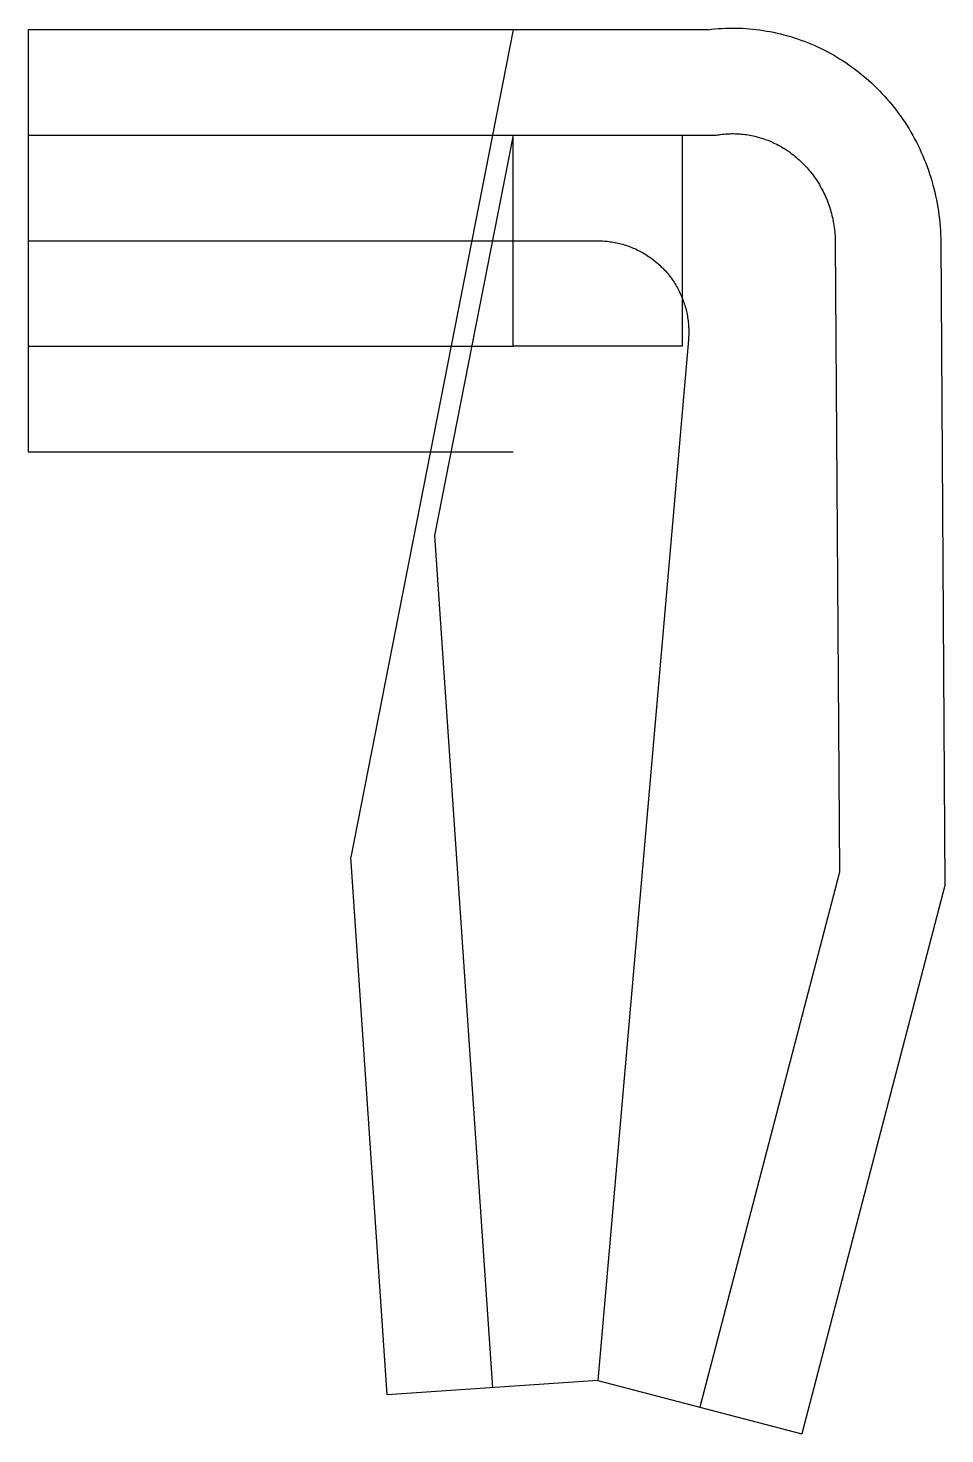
# Model space of a CAD drawing. Header units: metres. Extents: x -10000 to 6096, y -20935 to 3732.
import ezdxf

# ---------------------------------------------------------------- set-up
doc = ezdxf.new("R2010")
doc.units = ezdxf.units.M

msp = doc.modelspace()

# ---------------------------------------------------------------- linework, layer by layer
at = {"color": 1}
for p, q in [((-10000, 3704), (-10000, -3704)), ((1938, 3704), (-10000, 3704)), ((-1482, 3704), (-4336, -10814)), ((-10000, 1852), (2078, 1852)), ((-1482, 1852), (-2862, -5169)), ((4171, -31), (4243, -11079)), ((6023, -19), (6096, -11311)), ((-10000, -1852), (-1482, -1852)), ((-10000, -3704), (-1482, -3704)), ((-2862, -5169), (-1848, -20125)), ((-3696, -20251), (-4336, -10814)), ((4243, -11079), (1792, -20468)), ((6096, -11311), (3584, -20935)), ((0, -20000), (-3696, -20251)), ((0, -20000), (3584, -20935))]:
    msp.add_line(p, q, dxfattribs=at)
for points in [[(1938, 3704), (1997, 3711), (2057, 3717), (2117, 3722), (2177, 3726), (2238, 3729), (2298, 3731), (2359, 3732), (2420, 3731), (2481, 3730), (2541, 3728), (2602, 3724), (2663, 3720), (2724, 3714), (2785, 3707), (2846, 3700), (2907, 3691), (2968, 3681), (3028, 3670), (3089, 3658), (3149, 3645), (3209, 3631), (3270, 3616), (3330, 3599), (3389, 3582), (3449, 3563), (3508, 3544), (3567, 3523), (3626, 3502), (3684, 3479), (3742, 3455), (3800, 3430), (3857, 3405), (3914, 3378), (3971, 3350), (4027, 3321), (4083, 3291), (4138, 3260), (4193, 3228), (4247, 3195), (4301, 3161), (4354, 3126), (4407, 3090), (4459, 3053), (4511, 3016), (4562, 2977), (4612, 2937), (4662, 2896), (4711, 2855), (4759, 2812), (4807, 2769), (4854, 2725), (4901, 2680), (4946, 2634), (4991, 2587), (5035, 2539), (5079, 2490), (5121, 2441), (5163, 2391), (5204, 2340), (5244, 2288), (5283, 2236), (5322, 2182), (5359, 2128), (5396, 2074), (5431, 2018), (5466, 1962), (5500, 1905), (5533, 1848), (5564, 1790), (5595, 1731), (5625, 1672), (5654, 1612), (5682, 1551), (5709, 1490), (5735, 1429), (5760, 1367), (5783, 1304), (5806, 1241), (5828, 1177), (5848, 1113), (5868, 1049), (5886, 984), (5903, 919), (5919, 853), (5934, 787), (5948, 721), (5961, 654), (5972, 587), (5982, 520), (5992, 452), (6000, 384), (6007, 316), (6012, 248), (6017, 180), (6020, 111), (6022, 42), (6023, -19)], [(1482, -1852), (-1482, -1852), (-1482, 1852), (1482, 1852), (1482, -1852)], [(2078, 1852), (2105, 1857), (2132, 1861), (2159, 1865), (2187, 1869), (2214, 1872), (2242, 1874), (2270, 1876), (2298, 1878), (2326, 1879), (2355, 1880), (2383, 1880), (2412, 1879), (2440, 1878), (2469, 1877), (2497, 1875), (2526, 1873), (2555, 1870), (2584, 1866), (2612, 1862), (2641, 1858), (2670, 1853), (2699, 1847), (2728, 1841), (2757, 1835), (2785, 1828), (2814, 1820), (2843, 1812), (2872, 1803), (2900, 1794), (2929, 1785), (2957, 1774), (2985, 1764), (3014, 1752), (3042, 1741), (3070, 1728), (3097, 1715), (3125, 1702), (3153, 1688), (3180, 1674), (3207, 1659), (3234, 1643), (3261, 1627), (3287, 1611), (3314, 1594), (3340, 1576), (3366, 1558), (3391, 1540), (3417, 1521), (3442, 1501), (3467, 1481), (3491, 1461), (3516, 1440), (3540, 1419), (3563, 1397), (3587, 1374), (3610, 1351), (3632, 1328), (3655, 1304), (3677, 1280), (3698, 1255), (3720, 1230), (3740, 1205), (3761, 1179), (3781, 1152), (3801, 1125), (3820, 1098), (3839, 1071), (3857, 1042), (3875, 1014), (3892, 985), (3909, 956), (3926, 926), (3942, 896), (3958, 866), (3973, 836), (3987, 805), (4001, 773), (4015, 742), (4028, 710), (4040, 677), (4052, 645), (4064, 612), (4075, 579), (4085, 545), (4095, 512), (4104, 478), (4113, 444), (4121, 409), (4128, 374), (4135, 340), (4142, 305), (4147, 269), (4152, 234), (4157, 198), (4161, 163), (4164, 127), (4167, 91), (4169, 54), (4170, 18), (4171, -18), (4171, -31)], [(-10000, 0), (0, 0), (28, 0), (56, -1), (84, -2), (112, -4), (139, -6), (167, -9), (195, -12), (223, -16), (250, -20), (278, -24), (305, -29), (332, -35), (360, -41), (387, -47), (414, -54), (441, -62), (468, -70), (494, -78), (521, -87), (547, -96), (573, -106), (599, -116), (625, -127), (650, -138), (676, -150), (701, -162), (726, -174), (751, -187), (775, -200), (800, -214), (824, -228), (847, -243), (871, -258), (894, -273), (917, -289), (940, -305), (962, -322), (984, -339), (1006, -356), (1028, -374), (1049, -392), (1070, -411), (1091, -430), (1111, -449), (1131, -468), (1150, -488), (1169, -509), (1188, -529), (1207, -550), (1225, -571), (1243, -593), (1260, -615), (1277, -637), (1294, -659), (1310, -682), (1326, -705), (1341, -728), (1356, -752), (1371, -775), (1385, -800), (1399, -824), (1412, -848), (1425, -873), (1437, -898), (1449, -923), (1461, -949), (1472, -974), (1483, -1000), (1493, -1026), (1503, -1052), (1512, -1078), (1521, -1105), (1529, -1132), (1537, -1158), (1545, -1185), (1552, -1212), (1558, -1239), (1564, -1267), (1570, -1294), (1575, -1321), (1579, -1349), (1583, -1377), (1587, -1404), (1590, -1432), (1593, -1460), (1595, -1488), (1597, -1515), (1598, -1543), (1599, -1571), (1599, -1599), (1599, -1627), (1598, -1655), (1597, -1683), (1595, -1711), (1593, -1738), (0, -20000)]]:
    msp.add_lwpolyline(points, dxfattribs=at)

doc.saveas('drawing.dxf')
